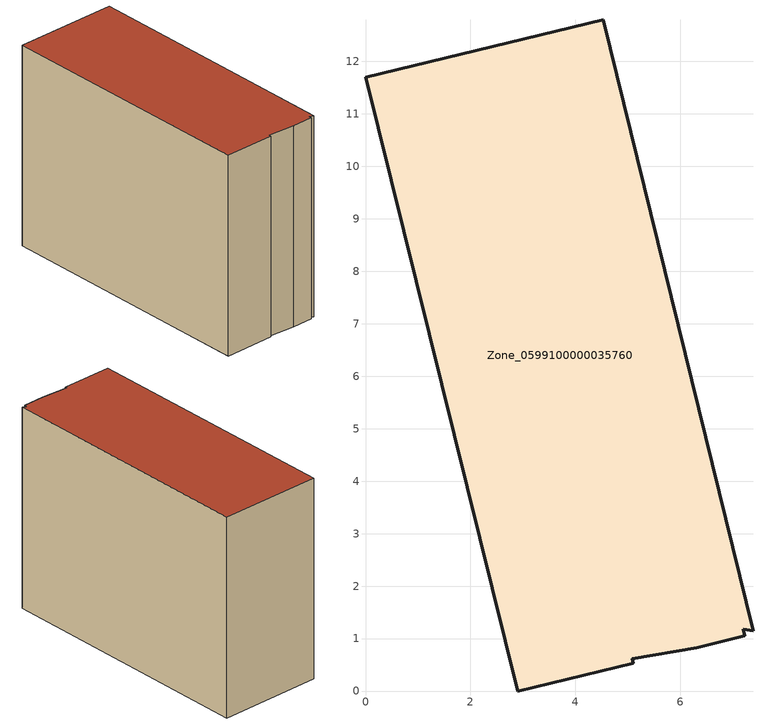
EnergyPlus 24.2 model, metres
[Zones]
Zone_0599100000035760
 floor ground (C_G): 7.39,1.15 7.2,1.18 7.23,1.05 6.31,0.83 5.08,0.62 5.1,0.53 2.9,0 0,11.7 4.53,12.79 z0
 wall outside (C_F): 7.39,1.15 4.53,12.79 0,11.7 2.9,0 5.1,0.53 5.08,0.62 6.31,0.83 7.23,1.05 7.2,1.18 7.39,1.15 z0:9.17
 roof outside (C_R): 7.2,1.18 7.39,1.15 4.53,12.79 0,11.7 2.9,0 5.1,0.53 5.08,0.62 6.31,0.83 7.23,1.05 z9.17
[BUILDING]
Pand.0599100000035760: North Axis=0; Terrain=City; Loads Convergence Tolerance Value=0.04; Temperature Convergence Tolerance Value=0.4; Solar Distribution=FullExterior; Maximum Number of Warmup Days=25; Minimum Number of Warmup Days=1
[Site:Location]
Rotterdam.The.Hague.AP_ZH_NLD Design_Conditions: Latitude=51.96; Longitude=4.45; Time Zone=1; Elevation=-4.5
[SITE:GROUNDTEMPERATURE:BUILDINGSURFACE]
18, 18, 18, 18, 18, 18, 18, 18, 18, 18, 18, 18
[MATERIAL] Thermal Absorptance=0.9; Solar Absorptance=0.7; Visible Absorptance=0.7
Name | Roughness | Thickness | Conductivity | Density | Specific Heat
G.TI.1946 | MediumSmooth | 0.15 | 1 | 540 | 1210
F.TI.1946 | Rough | 0.3 | 0.857143 | 1920 | 840
R.TI.1946 | MediumRough | 0.2 | 0.1 | 1500 | 1000
[CONSTRUCTION]
C_G: G.TI.1946
C_F: F.TI.1946
C_R: R.TI.1946
[ZONE]
Zone_0599100000035760: Type=1; Multiplier=1; Ceiling Height=Autocalculate; Volume=Autocalculate; Floor Area=autocalculate; Part of Total Floor Area=Yes
[ZONEINFILTRATION:DESIGNFLOWRATE]
Infil_Zone_0599100000035760: Zone or ZoneList or Space or SpaceList=Zone_0599100000035760; Schedule=AlwaysOn; Design Flow Rate Calculation Method=Flow/Area; Flow Rate per Floor Area=0.003; Constant Term Coefficient=1; Temperature Term Coefficient=0; Velocity Term Coefficient=0; Velocity Squared Term Coefficient=0
[HVACTEMPLATE:ZONE:IDEALLOADSAIRSYSTEM]
Zone_0599100000035760: Maximum Heating Supply Air Temperature=50; Minimum Cooling Supply Air Temperature=13; Maximum Heating Supply Air Humidity Ratio=0.0156; Minimum Cooling Supply Air Humidity Ratio=0.0077; Heating Limit=NoLimit; Cooling Limit=NoLimit; Dehumidification Control Type=ConstantSensibleHeatRatio; Cooling Sensible Heat Ratio=0.7; Dehumidification Setpoint=60; Humidification Control Type=None; Humidification Setpoint=30; Outdoor Air Method=None; Outdoor Air Flow Rate per Person=0.00944; Outdoor Air Flow Rate per Zone Floor Area=0; Outdoor Air Flow Rate per Zone=0; Demand Controlled Ventilation Type=None; Outdoor Air Economizer Type=NoEconomizer; Heat Recovery Type=None; Sensible Heat Recovery Effectiveness=0.7; Latent Heat Recovery Effectiveness=0.65
[ZONECONTROL:THERMOSTAT]
ThermostatControl_Zone_0599100000035760: Zone or ZoneList=Zone_0599100000035760; Control Type Schedule=DualSetpointControlType; Control 1=Thermostat_Zone_0599100000035760; Temperature Difference Between Cutout And Setpoint=0
[THERMOSTATSETPOINT:DUALSETPOINT]
Thermostat_Zone_0599100000035760: Heating Setpoint Temperature Schedule=HeatingSetpoint_Zone_0599100000035760; Cooling Setpoint Temperature Schedule=CoolingSetpoint_Zone_0599100000035760
[SCHEDULE:COMPACT]
HeatingSetpoint_Zone_0599100000035760: Through: 12/31, For: AllDays, Until: 24:00, 21
CoolingSetpoint_Zone_0599100000035760: Through: 12/31, For: AllDays, Until: 24:00, 24
DualSetpointControlType: Through: 12/31, For: AllDays, Until: 24:00, 4
AlwaysOn: Through: 12/31, For: AllDays, Until: 24:00, 1
